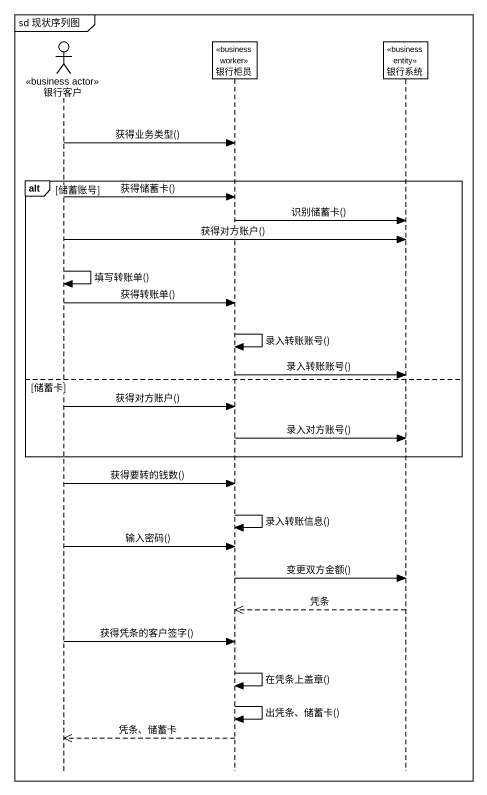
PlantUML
@startuml
mainframe sd 现状序列图
hide footbox
actor 银行客户 <<business actor>>
participant 银行柜员 <<business worker>>
participant 银行系统 <<business entity>>

银行客户 -> 银行柜员 : 获得业务类型()
alt 储蓄账号
  银行客户 -> 银行柜员 : 获得储蓄卡()
  银行柜员 -> 银行系统 : 识别储蓄卡()
  银行客户 -> 银行系统 : 获得对方账户()
  银行客户 -> 银行客户 : 填写转账单()
  银行客户 -> 银行柜员 : 获得转账单()
  银行柜员 -> 银行柜员 : 录入转账账号()
  银行柜员 -> 银行系统 : 录入转账账号()
else 储蓄卡
  银行客户 -> 银行柜员 : 获得对方账户()
  银行柜员 -> 银行系统 : 录入对方账号()
end
银行客户 -> 银行柜员 : 获得要转的钱数()
银行柜员 -> 银行柜员 : 录入转账信息()
银行客户 -> 银行柜员 : 输入密码()
银行柜员 -> 银行系统 : 变更双方金额()
银行系统 -->> 银行柜员 : 凭条
银行客户 -> 银行柜员 : 获得凭条的客户签字()
银行柜员 -> 银行柜员 : 在凭条上盖章()
银行柜员 -> 银行柜员 : 出凭条、储蓄卡()
银行柜员 -->> 银行客户 : 凭条、储蓄卡
@enduml
